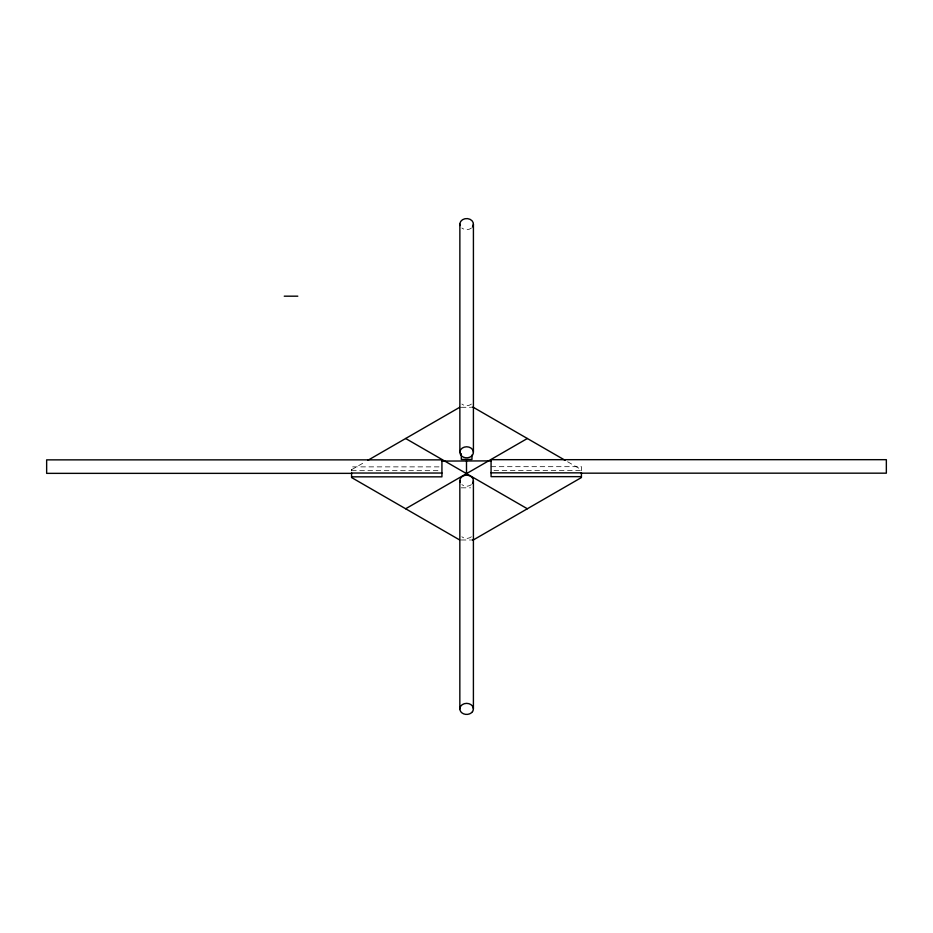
<?xml version="1.0" encoding="UTF-8"?>
<svg xmlns="http://www.w3.org/2000/svg" width="933" height="933" viewBox="0 0 933 933"><rect width="100%" height="100%" fill="white"/><g stroke="black" fill="none" stroke-linecap="round" stroke-linejoin="round"><path stroke-width="0.7" stroke-dasharray="4.67 3.5" d="M351.578 469.719L365.409 461.742M461.31 407.289L470.64 407.289M491.073 466.687L581.422 466.687L581.422 470.757M439.011 466.873L351.578 466.873L351.578 470.943M493.989 470.489L581.422 470.489M351.578 470.675L439.21 470.675M461.287 487.831L470.617 487.831M461.287 539.985L470.617 539.985M567.591 461.742L581.422 469.719M471.41 536.767A6.776 5.528 0 0 1 461.835 536.767M471.41 484.6A6.776 5.528 0 0 1 461.835 484.6M471.433 404.059A6.776 5.528 0 0 1 461.847 404.059M471.433 228.014A6.776 5.528 0 0 1 461.847 228.014"/><path stroke-width="1.4" d="M367.917 460.284L459.724 407.289M405.645 508.765L527.355 438.498M441.927 461.077L491.073 460.89M284.25 296.181L297.802 296.181M471.97 407.289L473.276 407.289L565.083 460.284M491.073 472.844L581.422 472.844M351.578 473.031L441.927 473.031M581.422 473.171L886.35 473.171L886.35 459.677L491.073 459.677L491.073 476.646L581.422 476.646M351.578 473.358L46.65 473.358L46.65 459.864L441.927 459.864L441.927 476.833L351.578 476.833M471.946 539.985L473.276 539.985L581.422 477.544L581.422 472.786M405.645 438.498L527.355 508.765M459.724 539.985L351.578 477.544L351.578 472.973M473.416 224.107L473.416 452.307M473.404 480.693L473.404 708.893M471.97 455.094L471.97 459.444L461.31 459.444L461.31 453.648M466.5 460.984L466.5 473.637M459.864 224.107L459.864 452.307M459.841 480.693L459.841 708.893M460.097 225.529A6.776 5.528 0 0 1 467.526 218.614A6.776 5.528 0 0 1 472.506 226.871M460.074 482.128A6.776 5.528 0 0 1 467.503 475.2A6.776 5.528 0 0 1 472.495 483.457M472.506 455.071L471.433 456.225A6.776 5.528 0 0 1 461.847 456.225L460.774 455.071A6.776 5.528 0 0 1 466.64 446.779A6.776 5.528 0 0 1 472.506 455.071M472.495 711.669L471.41 712.812A6.776 5.528 0 0 1 461.835 712.812L460.75 711.669A6.776 5.528 0 0 1 466.617 703.365A6.776 5.528 0 0 1 472.495 711.669"/></g></svg>
